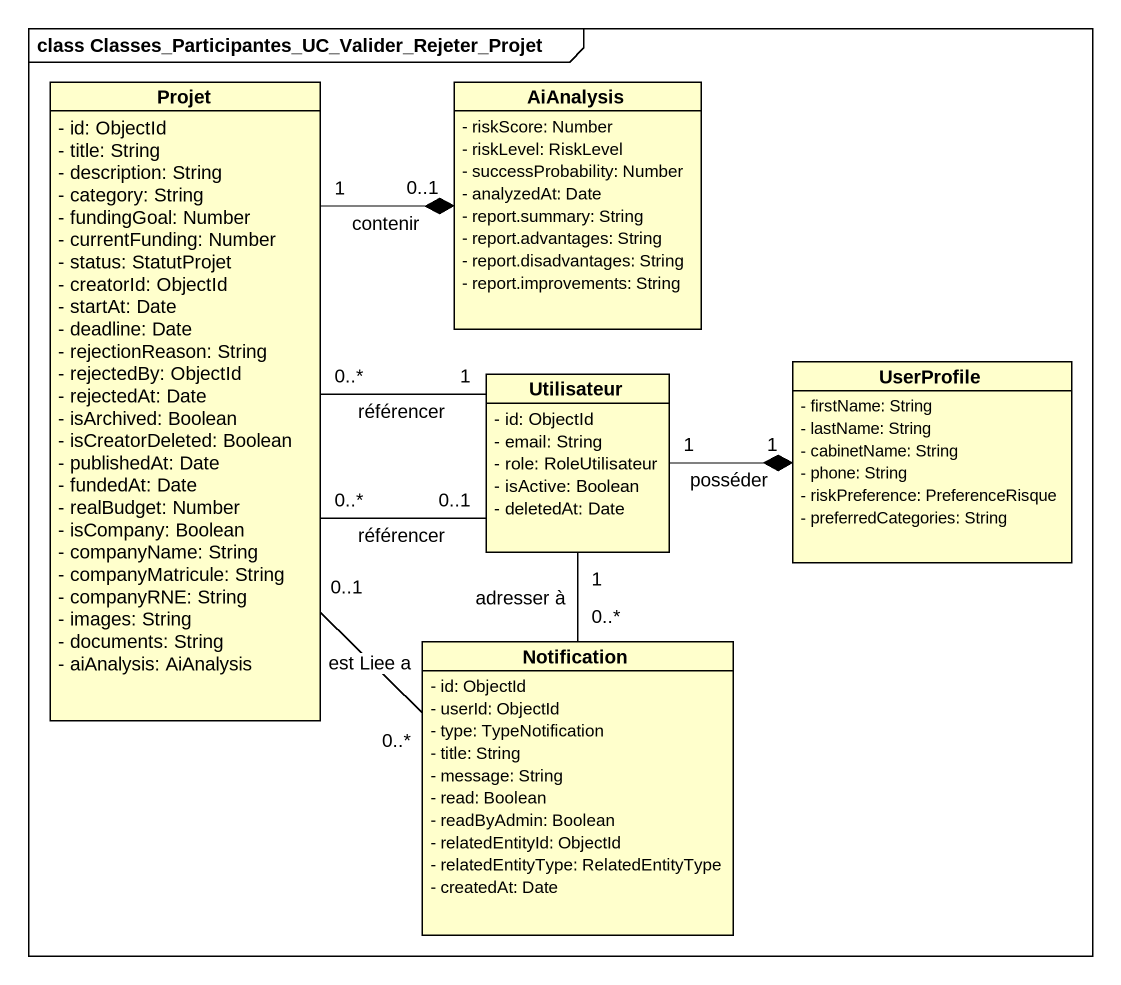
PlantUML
@startuml
mainframe class Classes_Participantes_UC_Valider_Rejeter_Projet
hide circle
hide empty members
skinparam classAttributeIconSize 0
class Projet {
  - id: ObjectId
  - title: String
  - description: String
  - category: String
  - fundingGoal: Number
  - currentFunding: Number
  - status: StatutProjet
  - creatorId: ObjectId
  - startAt: Date
  - deadline: Date
  - rejectionReason: String
  - rejectedBy: ObjectId
  - rejectedAt: Date
  - isArchived: Boolean
  - isCreatorDeleted: Boolean
  - publishedAt: Date
  - fundedAt: Date
  - realBudget: Number
  - isCompany: Boolean
  - companyName: String
  - companyMatricule: String
  - companyRNE: String
  - images: String
  - documents: String
  - aiAnalysis: AiAnalysis
}
class AiAnalysis {
  - riskScore: Number
  - riskLevel: RiskLevel
  - successProbability: Number
  - analyzedAt: Date
  - report.summary: String
  - report.advantages: String
  - report.disadvantages: String
  - report.improvements: String
}
class Utilisateur {
  - id: ObjectId
  - email: String
  - role: RoleUtilisateur
  - isActive: Boolean
  - deletedAt: Date
}
class UserProfile {
  - firstName: String
  - lastName: String
  - cabinetName: String
  - phone: String
  - riskPreference: PreferenceRisque
  - preferredCategories: String
}
class Notification {
  - id: ObjectId
  - userId: ObjectId
  - type: TypeNotification
  - title: String
  - message: String
  - read: Boolean
  - readByAdmin: Boolean
  - relatedEntityId: ObjectId
  - relatedEntityType: RelatedEntityType
  - createdAt: Date
}
Projet "1" -right-* "0..1" AiAnalysis : contenir
Projet "0..*" -right- "0..1" Utilisateur : référencer
Projet "0..*" -right- "1" Utilisateur : référencer
Projet "0..1" -- "0..*" Notification : est Liee a
Utilisateur "1" -right-* "1" UserProfile : posséder
Notification "0..*" -up- "1" Utilisateur : adresser à
@enduml
